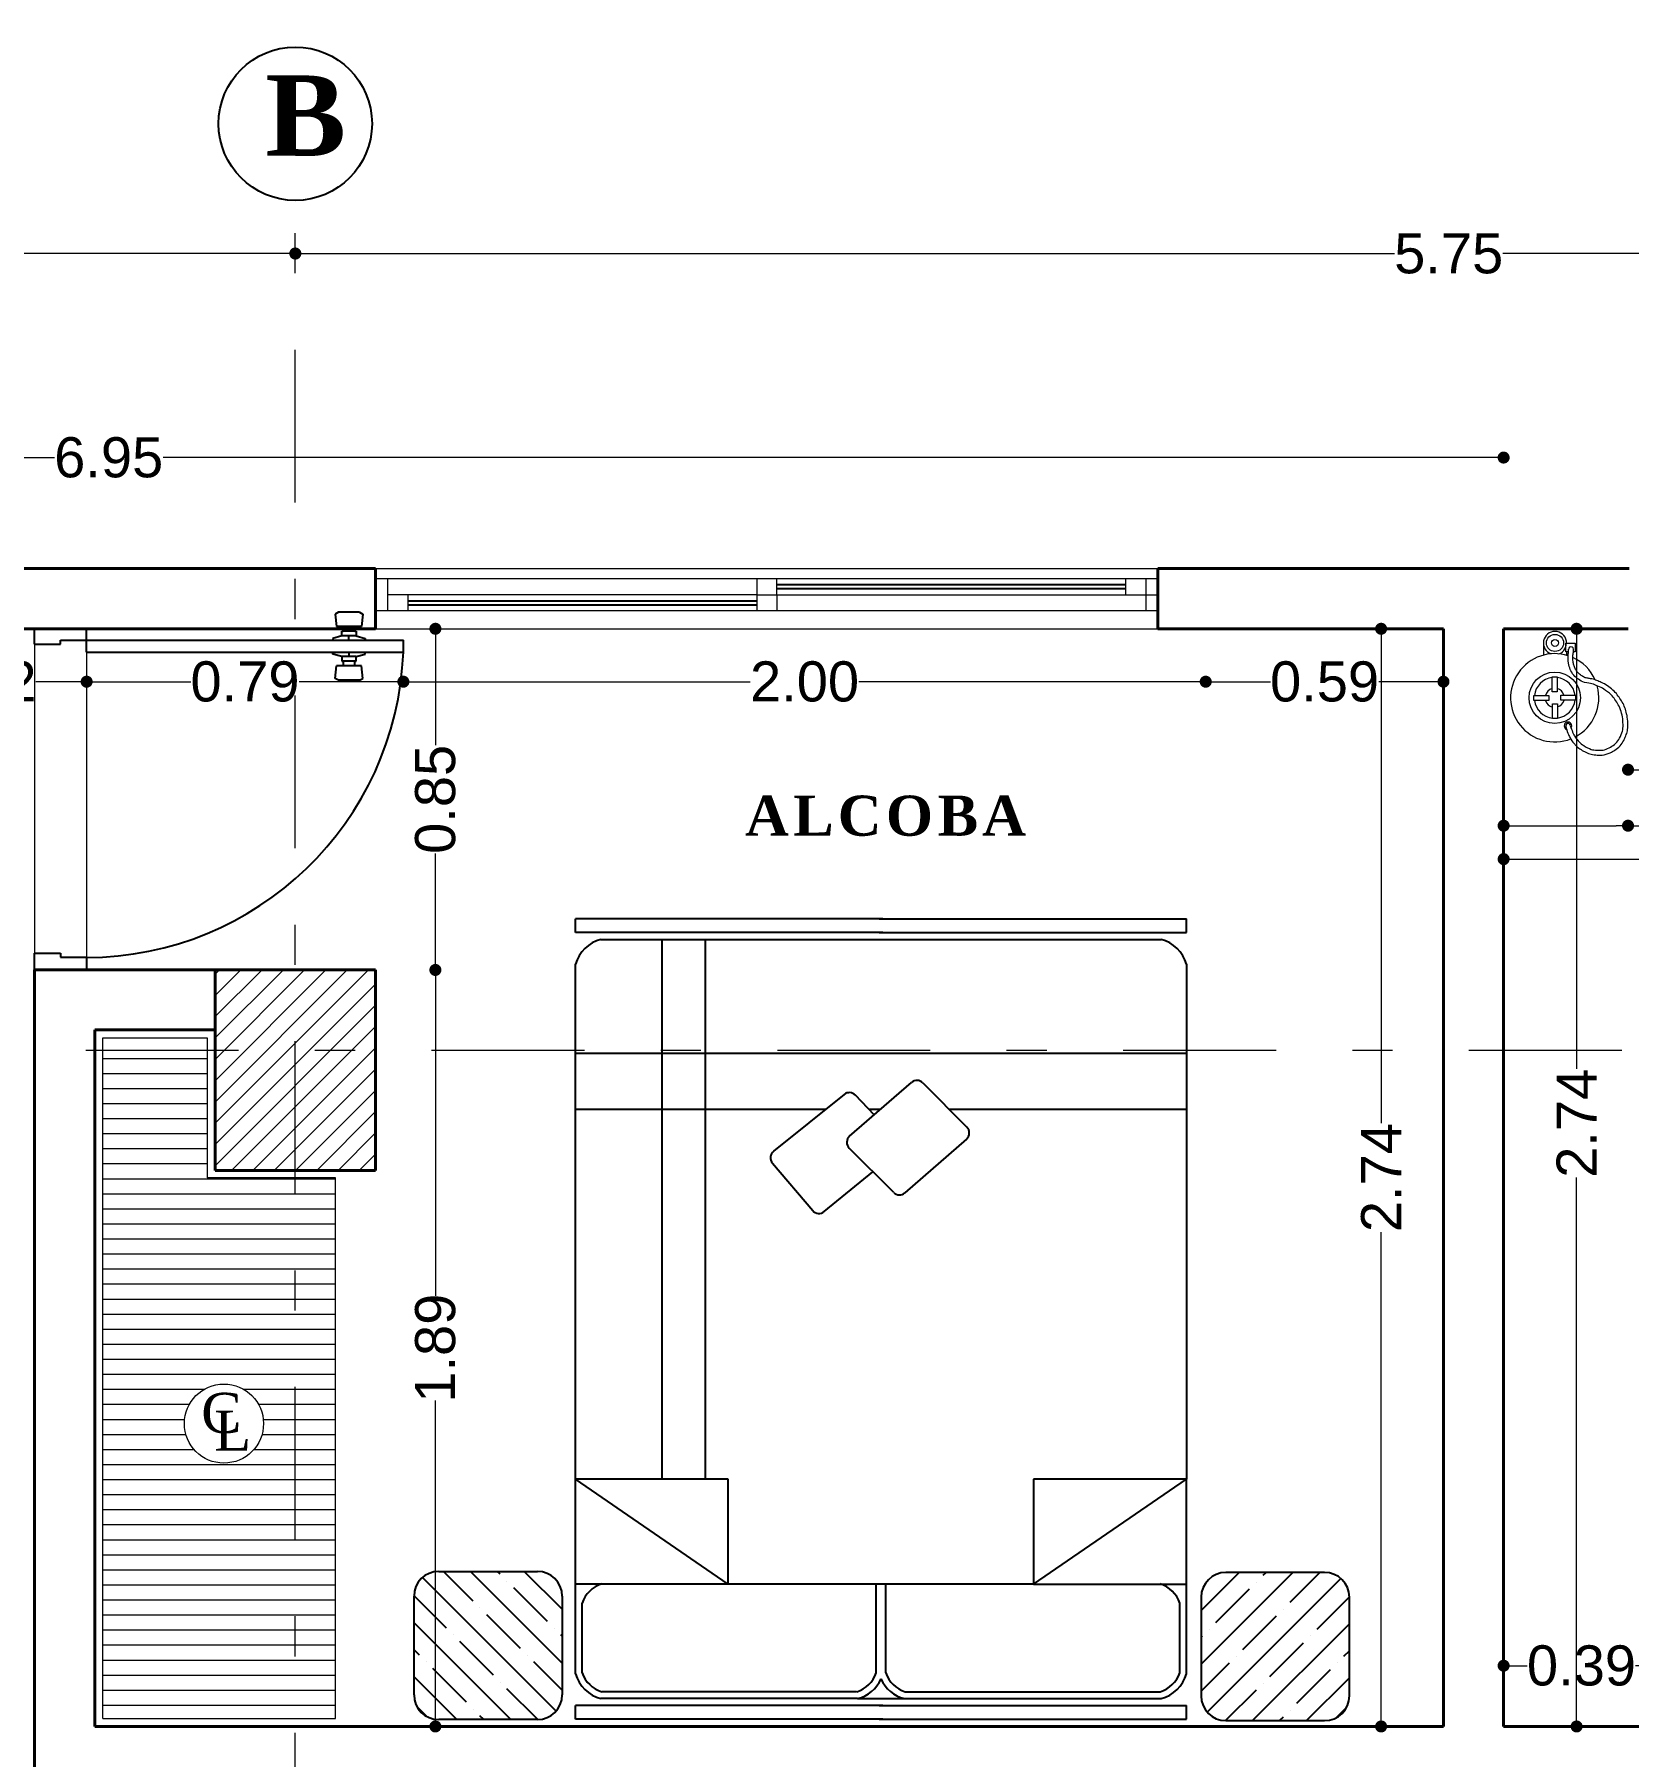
# Model space of a CAD drawing. Header units: inches. Extents: x 2908 to 3459, y -3172 to -55.
# Drawn here: x 3282.872 to 3286.846, y -167.003 to -162.71 of the extents above; entities that cross this region are included whole.
import ezdxf

# ---------------------------------------------------------------- set-up
doc = ezdxf.new("R2010")
doc.units = ezdxf.units.IN
doc.header["$MEASUREMENT"] = 0
doc.linetypes.add('ACAD_ISO03W100', pattern=[30, 12, -18])
doc.linetypes.add('DASHDOT', pattern=[25.4, 12.7, -6.35, 0, -6.35])
for name, color, linetype, lineweight in [('Capa2', 1, 'Continuous', 25), ('COTA', 1, 'Continuous', 9), ('E-EJES', 1, 'DASHDOT', 5), ('Estructura', 1, 'Continuous', 40), ('linea de linderos', 3, 'Continuous', 30), ('linmesa de proyecciones', 95, 'ACAD_ISO03W100', 5), ('MARCOS VENTANAS', 147, 'Continuous', 18), ('muebles madera', 44, 'Continuous', 18), ('muros 2', 5, 'Continuous', 40), ('muros bajitos', 4, 'Continuous', 15), ('teja cortada', 252, 'Continuous', 30)]:
    doc.layers.add(name, color=color, linetype=linetype, lineweight=lineweight)
for name, color, linetype in [('CARPINTERIA', 3, 'Continuous'), ('MUE', 124, 'Continuous'), ('TEXTO', 4, 'Continuous'), ('VIDRIOS', 130, 'Continuous')]:
    doc.layers.add(name, color=color, linetype=linetype)
doc.styles.add('Arial new', font='arial.ttf')
doc.styles.add('CONSTRUCTORA', font='times.ttf', dxfattribs={"height": 0.3})
doc.dimstyles.new('GUS', dxfattribs={"dimtxt": 0.1, "dimasz": 0.03, "dimexe": 0.05, "dimexo": 0.05, "dimgap": 0.005, "dimtad": 0, "dimzin": 1, "dimdsep": 46, "dimtxsty": 'Arial new', "dimblk": 'DOT', "dimcen": 0.01, "dimse1": 1, "dimse2": 1, "dimclrd": 1, "dimclre": 252, "dimclrt": 1, "dimaunit": 1, "dimadec": 0, "dimazin": 2, "dimtfac": 1, "dimtmove": 0, "dimatfit": 2, "dimldrblk": 'ARCHTICK', "dimfxl": 1, "dimlwd": -1, "dimlwe": -1, "dimarcsym": 1})

# ---------------------------------------------------------------- blocks, each defined once
blk = doc.blocks.new('PUERTA ALCOBA')
at = {"layer": 'CARPINTERIA'}
for p, q in [((2402.8733, 633.0804), (2402.8733, 633.8698)), ((2402.9033, 633.8698), (2402.8733, 633.8698)), ((2402.9033, 633.0804), (2402.9033, 633.8698)), ((2402.9033, 633.0804), (2402.9033, 633.8698)), ((2402.8035, 633.7605), (2402.8082, 633.7686)), ((2402.8082, 633.7686), (2402.8394, 633.7658)), ((2402.8394, 633.7658), (2402.8394, 633.7029)), ((2402.8627, 633.7524), (2402.8687, 633.7748)), ((2402.8687, 633.7748), (2402.8733, 633.7748)), ((2402.9079, 633.7748), (2402.9033, 633.7748)), ((2402.9139, 633.7524), (2402.9079, 633.7748)), ((2402.9684, 633.7686), (2402.9371, 633.7658)), ((2402.9371, 633.7658), (2402.9371, 633.7029)), ((2402.9731, 633.7605), (2402.9684, 633.7686)), ((2402.8035, 633.7605), (2402.8035, 633.7082)), ((2402.8394, 633.7489), (2402.8511, 633.7489)), ((2402.8511, 633.7489), (2402.8511, 633.7524)), ((2402.8511, 633.7524), (2402.8627, 633.7524)), ((2402.8511, 633.7489), (2402.8511, 633.7198)), ((2402.8627, 633.7524), (2402.8627, 633.7163)), ((2402.8733, 633.7343), (2402.8627, 633.7343)), ((2402.9033, 633.7343), (2402.9139, 633.7343)), ((2402.9255, 633.7524), (2402.9139, 633.7524)), ((2402.9139, 633.7524), (2402.9139, 633.7163)), ((2402.9255, 633.7489), (2402.9255, 633.7524)), ((2402.9371, 633.7489), (2402.9255, 633.7489)), ((2402.9255, 633.7489), (2402.9255, 633.7198)), ((2402.9731, 633.7605), (2402.9731, 633.7082)), ((2402.8035, 633.7082), (2402.8082, 633.7001)), ((2402.8082, 633.7001), (2402.8394, 633.7029)), ((2402.8511, 633.7198), (2402.8394, 633.7198)), ((2402.8511, 633.7163), (2402.8511, 633.7198)), ((2402.8627, 633.7163), (2402.8511, 633.7163)), ((2402.8627, 633.7163), (2402.8687, 633.6939)), ((2402.8687, 633.6939), (2402.8733, 633.6939)), ((2402.9079, 633.6939), (2402.9033, 633.6939)), ((2402.9139, 633.7163), (2402.9079, 633.6939)), ((2402.9139, 633.7163), (2402.9255, 633.7163)), ((2402.9255, 633.7198), (2402.9371, 633.7198)), ((2402.9255, 633.7163), (2402.9255, 633.7198)), ((2402.9684, 633.7001), (2402.9371, 633.7029)), ((2402.9731, 633.7082), (2402.9684, 633.7001)), ((2402.8733, 633.0804), (2402.8453, 633.0804)), ((2402.8733, 633.0154), (2402.8733, 633.0804)), ((2402.9033, 633.0804), (2402.8733, 633.0804)), ((2403.6633, 633.0154), (2403.6633, 633.0804)), ((2403.6633, 633.0804), (2403.6953, 633.0804)), ((2402.8733, 633.0154), (2402.8733, 633.0504)), ((2403.6633, 633.0154), (2403.6633, 633.0504)), ((2402.8833, 633.0154), (2402.8733, 633.0154)), ((2402.8833, 633.0154), (2402.8733, 633.0154)), ((2402.8833, 632.9504), (2402.8833, 633.0154)), ((2403.6533, 632.9504), (2403.6533, 633.0154)), ((2403.6533, 633.0154), (2403.6633, 633.0154)), ((2403.6533, 632.9504), (2403.6533, 633.0154)), ((2403.6533, 633.0154), (2403.6633, 633.0154)), ((2402.8833, 632.9504), (2402.8453, 632.9504)), ((2403.6953, 632.9504), (2403.6533, 632.9504))]:
    blk.add_line(p, q, dxfattribs=at)
blk.add_arc((2402.8725, 633.0786), 0.7918, 0.1286, 87.771, dxfattribs=at)
at = {"layer": 'linmesa de proyecciones'}
for p, q in [((2402.9033, 633.0804), (2403.6633, 633.0804)), ((2402.8833, 632.9504), (2403.6533, 632.9504))]:
    blk.add_line(p, q, dxfattribs=at)
blk = doc.blocks.new('cama doble 2')
at = {"layer": 'MUE', "linetype": 'Continuous'}
for p, q in [((2176.1794, 1640.8484), (2176.2863, 1640.9553)), ((2176.1794, 1640.7141), (2176.4206, 1640.9553)), ((2176.241, 1640.9553), (2176.4872, 1640.9553)), ((2176.3401, 1640.9419), (2176.3534, 1640.9553)), ((2176.4072, 1640.8747), (2176.4878, 1640.9553)), ((2176.1868, 1640.923), (2176.2117, 1640.9479)), ((2176.2007, 1640.601), (2176.5337, 1640.934)), ((2176.3233, 1640.9251), (2176.3233, 1640.9251)), ((2176.1794, 1640.6475), (2176.1794, 1640.8937)), ((2176.2225, 1640.8244), (2176.3065, 1640.9083)), ((2176.4744, 1640.8076), (2176.5488, 1640.8819)), ((2176.5488, 1640.8937), (2176.5488, 1640.6475)), ((2176.2897, 1640.7572), (2176.3737, 1640.8412)), ((2176.3905, 1640.8579), (2176.3905, 1640.8579)), ((2176.1794, 1640.7813), (2176.1889, 1640.7908)), ((2176.2057, 1640.8076), (2176.2057, 1640.8076)), ((2176.32, 1640.5859), (2176.5488, 1640.8147)), ((2176.4576, 1640.7908), (2176.4576, 1640.7908)), ((2176.2729, 1640.7404), (2176.2729, 1640.7404)), ((2176.3569, 1640.69), (2176.4408, 1640.774)), ((2176.5416, 1640.7404), (2176.5488, 1640.7476)), ((2176.1794, 1640.6469), (2176.2561, 1640.7236)), ((2176.424, 1640.6228), (2176.508, 1640.7068)), ((2176.5248, 1640.7236), (2176.5248, 1640.7236)), ((2176.2528, 1640.5859), (2176.3233, 1640.6564)), ((2176.3401, 1640.6732), (2176.3401, 1640.6732)), ((2176.4543, 1640.5859), (2176.5488, 1640.6804)), ((2176.4872, 1640.5859), (2176.241, 1640.5859)), ((2176.3871, 1640.5859), (2176.3905, 1640.5892)), ((2176.4072, 1640.606), (2176.4072, 1640.606)), ((2176.1805, 1639.7864), (2176.1805, 1640.5528)), ((2176.1805, 1640.5528), (2176.2145, 1640.5528)), ((2176.2145, 1639.7864), (2176.2145, 1640.5528)), ((2176.2937, 1640.5528), (2176.7789, 1640.5528)), ((2176.2962, 1640.5358), (2176.4698, 1640.5358)), ((2176.5168, 1640.1718), (2176.5168, 1640.5528)), ((2176.5168, 1640.1718), (2176.7789, 1640.5528)), ((2176.7789, 1640.1718), (2176.7789, 1640.5528)), ((2176.7789, 1640.5528), (2178.0623, 1640.5528)), ((2177.6999, 1639.93), (2177.6999, 1640.5528)), ((2177.8405, 1640.5528), (2177.8405, 1639.0297)), ((2178.1414, 1639.7864), (2178.1414, 1640.5528)), ((2178.1414, 1640.5528), (2178.1755, 1640.5528)), ((2178.1755, 1639.7864), (2178.1755, 1640.5528)), ((2176.2316, 1639.8495), (2176.2316, 1640.4897)), ((2176.2486, 1639.8519), (2176.2486, 1640.4873)), ((2178.1244, 1640.4897), (2178.1244, 1639.8495)), ((2176.7789, 1640.3364), (2178.1244, 1640.3364)), ((2176.7789, 1640.2291), (2178.1244, 1640.2291)), ((2176.5168, 1639.4107), (2176.5168, 1640.1718)), ((2176.5168, 1640.1718), (2176.7789, 1640.1718)), ((2177.5669, 1640.0616), (2177.4483, 1639.9613)), ((2177.7379, 1639.8828), (2177.5961, 1640.0588)), ((2177.4457, 1639.9326), (2177.5451, 1639.8116)), ((2176.2316, 1639.8495), (2176.2316, 1639.0928)), ((2177.4934, 1639.7596), (2177.6036, 1639.8704)), ((2177.6336, 1639.8694), (2177.7679, 1639.7151)), ((2177.6871, 1639.8079), (2177.7361, 1639.8552)), ((2178.1244, 1639.8495), (2178.1244, 1639.0928)), ((2176.1805, 1639.7961), (2176.1805, 1639.0297)), ((2176.2145, 1639.7961), (2176.2145, 1639.0297)), ((2176.2962, 1639.8035), (2176.5168, 1639.8035)), ((2177.6999, 1639.7933), (2177.6999, 1639.8202)), ((2178.1414, 1639.7961), (2178.1414, 1639.0297)), ((2178.1755, 1639.7961), (2178.1755, 1639.0297)), ((2176.2962, 1639.7791), (2176.5168, 1639.7791)), ((2176.2486, 1639.7306), (2176.2486, 1639.0952)), ((2177.6266, 1639.5781), (2177.4925, 1639.7316)), ((2177.7669, 1639.6871), (2177.6565, 1639.5771)), ((2177.6999, 1639.0297), (2177.6999, 1639.6203)), ((2176.5168, 1639.4107), (2176.5168, 1639.0297)), ((2176.5168, 1639.4107), (2176.7789, 1639.0297)), ((2176.7789, 1639.4107), (2176.5168, 1639.4107)), ((2176.7789, 1639.0297), (2176.7789, 1639.4107)), ((2176.1805, 1639.0297), (2176.2145, 1639.0297)), ((2176.2937, 1639.0297), (2176.7789, 1639.0297)), ((2176.2962, 1639.0467), (2176.4698, 1639.0467)), ((2178.0623, 1639.0297), (2176.7789, 1639.0297)), ((2178.1414, 1639.0297), (2178.1755, 1639.0297)), ((2176.198, 1638.9781), (2176.5311, 1638.645)), ((2176.4846, 1638.9932), (2176.2384, 1638.9932)), ((2176.2502, 1638.9932), (2176.3207, 1638.9227)), ((2176.3174, 1638.9932), (2176.5462, 1638.7643)), ((2176.3845, 1638.9932), (2176.3878, 1638.9898)), ((2176.4517, 1638.9932), (2176.5462, 1638.8987)), ((2176.4046, 1638.973), (2176.4046, 1638.973)), ((2176.4214, 1638.9562), (2176.5054, 1638.8723)), ((2176.1768, 1638.9322), (2176.2535, 1638.8555)), ((2176.1768, 1638.9316), (2176.1768, 1638.6854)), ((2176.3375, 1638.9059), (2176.3375, 1638.9059)), ((2176.5462, 1638.6854), (2176.5462, 1638.9316)), ((2176.1768, 1638.865), (2176.418, 1638.6238)), ((2176.3543, 1638.8891), (2176.4382, 1638.8051)), ((2176.5222, 1638.8555), (2176.5222, 1638.8555)), ((2176.2703, 1638.8387), (2176.2703, 1638.8387)), ((2176.2871, 1638.8219), (2176.3711, 1638.7379)), ((2176.539, 1638.8387), (2176.5462, 1638.8315)), ((2176.1768, 1638.7978), (2176.1863, 1638.7883)), ((2176.2031, 1638.7715), (2176.2031, 1638.7715)), ((2176.455, 1638.7883), (2176.455, 1638.7883)), ((2176.4718, 1638.7715), (2176.5462, 1638.6972)), ((2176.1768, 1638.7307), (2176.2837, 1638.6238)), ((2176.2199, 1638.7547), (2176.3039, 1638.6708)), ((2176.3878, 1638.7211), (2176.3878, 1638.7211)), ((2176.4046, 1638.7043), (2176.4852, 1638.6238)), ((2176.1842, 1638.6561), (2176.2091, 1638.6312)), ((2176.3207, 1638.654), (2176.3207, 1638.654)), ((2176.3375, 1638.6372), (2176.3508, 1638.6238)), ((2176.2384, 1638.6238), (2176.4846, 1638.6238))]:
    blk.add_line(p, q, dxfattribs=at)
for centre, radius, start, end in [((2176.241, 1640.8937), 0.0616, 90, 180), ((2176.4872, 1640.8937), 0.0616, 0, 90), ((2176.241, 1640.6475), 0.0616, 180, 270), ((2176.4872, 1640.6475), 0.0616, 270, 0), ((2176.3189, 1640.4659), 0.0905, 106.1829, 164.7282), ((2176.3189, 1640.4659), 0.0735, 107.9748, 163.0386), ((2176.4472, 1640.4659), 0.0735, 16.9614, 72.0252), ((2178.0371, 1640.4659), 0.0905, 15.2718, 73.8171), ((2177.5801, 1640.0459), 0.0205, 38.8549, 130.1973), ((2177.4615, 1639.9457), 0.0205, 130.1973, 219.4123), ((2177.7219, 1639.8699), 0.0205, 313.9266, 38.8549), ((2176.3189, 1639.8733), 0.0905, 195.2718, 245.0784), ((2176.3189, 1639.8733), 0.0735, 196.9614, 252.0252), ((2177.6181, 1639.8559), 0.0205, 41.035, 135.1474), ((2176.3189, 1639.7092), 0.0905, 114.9216, 164.7282), ((2176.3189, 1639.7092), 0.0735, 107.9748, 163.0386), ((2177.5079, 1639.7451), 0.0205, 135.1474, 221.1348), ((2177.7524, 1639.7016), 0.0205, 314.9177, 41.035), ((2177.642, 1639.5916), 0.0205, 221.1348, 314.9177), ((2176.3189, 1639.1166), 0.0905, 195.2718, 253.8171), ((2176.3189, 1639.1166), 0.0735, 196.9614, 252.0252), ((2176.4472, 1639.1166), 0.0735, 287.9748, 343.0386), ((2178.0371, 1639.1166), 0.0905, 286.1829, 344.7282), ((2176.2384, 1638.9316), 0.0616, 90, 180), ((2176.4846, 1638.9316), 0.0616, 0, 90), ((2176.2384, 1638.6854), 0.0616, 180, 270), ((2176.4846, 1638.6854), 0.0616, 270, 0)]:
    blk.add_arc(centre, radius, start, end, dxfattribs=at)
blk = doc.blocks.new('_Dot')
at = {"color": 0, "linetype": 'ByBlock', "lineweight": -2}
blk.add_line((-0.5, 0), (-1, 0), dxfattribs=at)
at = {"color": 0, "linetype": 'ByBlock', "const_width": 0.5}
blk.add_lwpolyline([(-0.25, 0, 1), (0.25, 0, 1)], format="xyb", close=True, dxfattribs=at)
blk = doc.blocks.new('*D4715')
at = {"layer": 'COTA', "color": 1, "linetype": 'Continuous', "transparency": 16777216}
for p, q in [((3283.8715, -165.0721), (3283.8715, -165.8548)), ((3283.8715, -166.8981), (3283.8715, -166.1154))]:
    blk.add_line(p, q, dxfattribs=at)
at = {"layer": 'Defpoints', "color": 0, "transparency": 16777216}
for p in [(3283.0022, -165.0421), (3283.8715, -165.0421), (3283.0222, -166.9281)]:
    blk.add_point(p, dxfattribs=at)
at = {"layer": 'COTA', "color": 1, "transparency": 16777216, "xscale": 0.03, "yscale": 0.03, "zscale": 0.03}
for p, rotation in [((3283.8715, -165.0421), 90), ((3283.8715, -166.9281), 270)]:
    blk.add_blockref('_Dot', p, dxfattribs=dict(at, rotation=rotation))
at = {"layer": 'COTA', "color": 1, "transparency": 16777216, "insert": (3283.8715, -165.9851), "char_height": 0.1, "attachment_point": 5, "rotation": 90, "style": 'Arial new'}
blk.add_mtext('1.89', dxfattribs=at)
blk = doc.blocks.new('_ArchTick')
at = {"color": 0, "linetype": 'ByBlock', "const_width": 0.15}
blk.add_lwpolyline([(-0.5, -0.5), (0.5, 0.5)], dxfattribs=at)
blk = doc.blocks.new('*D4716')
at = {"layer": 'COTA', "color": 1, "linetype": 'Continuous', "transparency": 16777216}
for p, q in [((3283.8715, -164.2216), (3283.8715, -164.4816)), ((3283.8715, -165.0121), (3283.8715, -164.7521))]:
    blk.add_line(p, q, dxfattribs=at)
at = {"layer": 'Defpoints', "color": 0, "transparency": 16777216}
for p in [(3283.7225, -164.1916), (3283.8715, -164.1916), (3283.7225, -165.0421)]:
    blk.add_point(p, dxfattribs=at)
at = {"layer": 'COTA', "color": 1, "transparency": 16777216, "xscale": 0.03, "yscale": 0.03, "zscale": 0.03}
for p, rotation in [((3283.8715, -164.1916), 90), ((3283.8715, -165.0421), 270)]:
    blk.add_blockref('_Dot', p, dxfattribs=dict(at, rotation=rotation))
at = {"layer": 'COTA', "color": 1, "transparency": 16777216, "insert": (3283.8715, -164.6168), "char_height": 0.1, "attachment_point": 5, "rotation": 90, "style": 'Arial new'}
blk.add_mtext('0.85', dxfattribs=at)
blk = doc.blocks.new('*D4725')
at = {"layer": 'COTA', "color": 1, "linetype": 'Continuous', "transparency": 16777216}
for p, q in [((3283.8217, -164.3235), (3284.6561, -164.3235)), ((3285.7617, -164.3235), (3284.9272, -164.3235))]:
    blk.add_line(p, q, dxfattribs=at)
at = {"layer": 'Defpoints', "color": 0, "transparency": 16777216}
for p in [(3283.7917, -164.1921), (3285.7917, -164.1921), (3285.7917, -164.3235)]:
    blk.add_point(p, dxfattribs=at)
at = {"layer": 'COTA', "color": 1, "transparency": 16777216, "xscale": 0.03, "yscale": 0.03, "zscale": 0.03, "rotation": 180}
blk.add_blockref('_Dot', (3283.7917, -164.3235), dxfattribs=at)
at = {"layer": 'COTA', "color": 1, "transparency": 16777216, "xscale": 0.03, "yscale": 0.03, "zscale": 0.03}
blk.add_blockref('_Dot', (3285.7917, -164.3235), dxfattribs=at)
at = {"layer": 'COTA', "color": 1, "transparency": 16777216, "insert": (3284.7917, -164.3235), "char_height": 0.1, "attachment_point": 5, "style": 'Arial new'}
blk.add_mtext('2.00', dxfattribs=at)
blk = doc.blocks.new('*D4726')
at = {"layer": 'COTA', "color": 1, "linetype": 'Continuous', "transparency": 16777216}
for p, q in [((3285.8217, -164.3235), (3285.953, -164.3235)), ((3286.3543, -164.3235), (3286.223, -164.3235))]:
    blk.add_line(p, q, dxfattribs=at)
at = {"layer": 'Defpoints', "color": 0, "transparency": 16777216}
for p in [(3285.7917, -164.1921), (3286.3843, -164.1916), (3285.7917, -164.3235)]:
    blk.add_point(p, dxfattribs=at)
at = {"layer": 'COTA', "color": 1, "transparency": 16777216, "xscale": 0.03, "yscale": 0.03, "zscale": 0.03, "rotation": 180}
blk.add_blockref('_Dot', (3285.7917, -164.3235), dxfattribs=at)
at = {"layer": 'COTA', "color": 1, "transparency": 16777216, "xscale": 0.03, "yscale": 0.03, "zscale": 0.03}
blk.add_blockref('_Dot', (3286.3843, -164.3235), dxfattribs=at)
at = {"layer": 'COTA', "color": 1, "transparency": 16777216, "insert": (3286.088, -164.3235), "char_height": 0.1, "attachment_point": 5, "style": 'Arial new'}
blk.add_mtext('0.59', dxfattribs=at)
blk = doc.blocks.new('*D4727')
at = {"layer": 'COTA', "color": 1, "linetype": 'Continuous', "transparency": 16777216}
for p, q in [((3286.2289, -164.2216), (3286.2289, -165.4243)), ((3286.2289, -166.8981), (3286.2289, -165.6954))]:
    blk.add_line(p, q, dxfattribs=at)
at = {"layer": 'Defpoints', "color": 0, "transparency": 16777216}
for p in [(3286.3843, -164.1916), (3286.2289, -166.9281), (3286.3843, -166.9281)]:
    blk.add_point(p, dxfattribs=at)
at = {"layer": 'COTA', "color": 1, "transparency": 16777216, "xscale": 0.03, "yscale": 0.03, "zscale": 0.03}
for p, rotation in [((3286.2289, -164.1916), 90), ((3286.2289, -166.9281), 270)]:
    blk.add_blockref('_Dot', p, dxfattribs=dict(at, rotation=rotation))
at = {"layer": 'COTA', "color": 1, "transparency": 16777216, "insert": (3286.2289, -165.5598), "char_height": 0.1, "attachment_point": 5, "rotation": 90, "style": 'Arial new'}
blk.add_mtext('2.74', dxfattribs=at)
blk = doc.blocks.new('*D4728')
at = {"layer": 'COTA', "color": 1, "linetype": 'Continuous', "transparency": 16777216}
for p, q in [((3283.0322, -164.3235), (3283.262, -164.3235)), ((3283.7617, -164.3235), (3283.5319, -164.3235))]:
    blk.add_line(p, q, dxfattribs=at)
at = {"layer": 'Defpoints', "color": 0, "transparency": 16777216}
for p in [(3283.0022, -164.1921), (3283.7917, -164.1921), (3283.7917, -164.3235)]:
    blk.add_point(p, dxfattribs=at)
at = {"layer": 'COTA', "color": 1, "transparency": 16777216, "xscale": 0.03, "yscale": 0.03, "zscale": 0.03, "rotation": 180}
blk.add_blockref('_Dot', (3283.0022, -164.3235), dxfattribs=at)
at = {"layer": 'COTA', "color": 1, "transparency": 16777216, "xscale": 0.03, "yscale": 0.03, "zscale": 0.03}
blk.add_blockref('_Dot', (3283.7917, -164.3235), dxfattribs=at)
at = {"layer": 'COTA', "color": 1, "transparency": 16777216, "insert": (3283.3969, -164.3235), "char_height": 0.1, "attachment_point": 5, "style": 'Arial new'}
blk.add_mtext('0.79', dxfattribs=at)
blk = doc.blocks.new('*D4731')
at = {"layer": 'COTA', "color": 1, "linetype": 'Continuous', "transparency": 16777216}
for p, q in [((3282.5105, -164.3235), (3282.607, -164.3235)), ((3282.9722, -164.3235), (3282.8757, -164.3235))]:
    blk.add_line(p, q, dxfattribs=at)
at = {"layer": 'Defpoints', "color": 0, "transparency": 16777216}
for p in [(3282.4805, -164.1914), (3283.0022, -164.1921), (3283.0022, -164.3235)]:
    blk.add_point(p, dxfattribs=at)
at = {"layer": 'COTA', "color": 1, "transparency": 16777216, "xscale": 0.03, "yscale": 0.03, "zscale": 0.03, "rotation": 180}
blk.add_blockref('_Dot', (3282.4805, -164.3235), dxfattribs=at)
at = {"layer": 'COTA', "color": 1, "transparency": 16777216, "xscale": 0.03, "yscale": 0.03, "zscale": 0.03}
blk.add_blockref('_Dot', (3283.0022, -164.3235), dxfattribs=at)
at = {"layer": 'COTA', "color": 1, "transparency": 16777216, "insert": (3282.7413, -164.3235), "char_height": 0.1, "attachment_point": 5, "style": 'Arial new'}
blk.add_mtext('0.52', dxfattribs=at)
blk = doc.blocks.new('*D4732')
at = {"layer": 'COTA', "color": 1, "linetype": 'Continuous', "transparency": 16777216}
for p, q in [((3282.6008, -165.0721), (3282.6008, -165.9246)), ((3282.6008, -167.0481), (3282.6008, -166.1956))]:
    blk.add_line(p, q, dxfattribs=at)
at = {"layer": 'Defpoints', "color": 0, "transparency": 16777216}
for p in [(3282.6008, -165.0421), (3282.8722, -165.0421), (3282.8722, -167.0781)]:
    blk.add_point(p, dxfattribs=at)
at = {"layer": 'COTA', "color": 1, "transparency": 16777216, "xscale": 0.03, "yscale": 0.03, "zscale": 0.03}
for p, rotation in [((3282.6008, -165.0421), 90), ((3282.6008, -167.0781), 270)]:
    blk.add_blockref('_Dot', p, dxfattribs=dict(at, rotation=rotation))
at = {"layer": 'COTA', "color": 1, "transparency": 16777216, "insert": (3282.6008, -166.0601), "char_height": 0.1, "attachment_point": 5, "rotation": 90, "style": 'Arial new'}
blk.add_mtext('2.04', dxfattribs=at)
blk = doc.blocks.new('*D4733')
at = {"layer": 'COTA', "color": 1, "linetype": 'Continuous', "transparency": 16777216}
for p, q in [((3282.6008, -164.2216), (3282.6008, -164.4816)), ((3282.6008, -165.0121), (3282.6008, -164.7521))]:
    blk.add_line(p, q, dxfattribs=at)
at = {"layer": 'Defpoints', "color": 0, "transparency": 16777216}
for p in [(3282.6008, -164.1916), (3282.8722, -164.1916), (3282.8722, -165.0421)]:
    blk.add_point(p, dxfattribs=at)
at = {"layer": 'COTA', "color": 1, "transparency": 16777216, "xscale": 0.03, "yscale": 0.03, "zscale": 0.03}
for p, rotation in [((3282.6008, -164.1916), 90), ((3282.6008, -165.0421), 270)]:
    blk.add_blockref('_Dot', p, dxfattribs=dict(at, rotation=rotation))
at = {"layer": 'COTA', "color": 1, "transparency": 16777216, "insert": (3282.6008, -164.6168), "char_height": 0.1, "attachment_point": 5, "rotation": 90, "style": 'Arial new'}
blk.add_mtext('0.85', dxfattribs=at)
blk = doc.blocks.new('*D4749')
at = {"layer": 'COTA', "color": 1, "linetype": 'Continuous', "transparency": 16777216}
for p, q in [((3279.6102, -163.7647), (3282.9217, -163.7647)), ((3286.5043, -163.7647), (3283.1928, -163.7647))]:
    blk.add_line(p, q, dxfattribs=at)
at = {"layer": 'Defpoints', "color": 0, "transparency": 16777216}
for p in [(3286.5343, -163.7647), (3279.5802, -164.0416), (3286.5343, -164.1916)]:
    blk.add_point(p, dxfattribs=at)
at = {"layer": 'COTA', "color": 1, "transparency": 16777216, "xscale": 0.03, "yscale": 0.03, "zscale": 0.03, "rotation": 180}
blk.add_blockref('_Dot', (3279.5802, -163.7647), dxfattribs=at)
at = {"layer": 'COTA', "color": 1, "transparency": 16777216, "xscale": 0.03, "yscale": 0.03, "zscale": 0.03}
blk.add_blockref('_Dot', (3286.5343, -163.7647), dxfattribs=at)
at = {"layer": 'COTA', "color": 1, "transparency": 16777216, "insert": (3283.0572, -163.7647), "char_height": 0.1, "attachment_point": 5, "style": 'Arial new'}
blk.add_mtext('6.95', dxfattribs=at)
blk = doc.blocks.new('*D4750')
at = {"layer": 'COTA', "color": 1, "linetype": 'Continuous', "transparency": 16777216}
for p, q in [((3286.5643, -164.7658), (3289.3577, -164.7658)), ((3291.8069, -164.7658), (3289.6271, -164.7658))]:
    blk.add_line(p, q, dxfattribs=at)
at = {"layer": 'Defpoints', "color": 0, "transparency": 16777216}
for p in [(3291.8369, -164.7658), (3286.5343, -165.0421), (3291.8369, -165.0421)]:
    blk.add_point(p, dxfattribs=at)
at = {"layer": 'COTA', "color": 1, "transparency": 16777216, "xscale": 0.03, "yscale": 0.03, "zscale": 0.03, "rotation": 180}
blk.add_blockref('_Dot', (3286.5343, -164.7658), dxfattribs=at)
at = {"layer": 'COTA', "color": 1, "transparency": 16777216, "xscale": 0.03, "yscale": 0.03, "zscale": 0.03}
blk.add_blockref('_Dot', (3291.8369, -164.7658), dxfattribs=at)
at = {"layer": 'COTA', "color": 1, "transparency": 16777216, "insert": (3289.4924, -164.7658), "char_height": 0.1, "attachment_point": 5, "style": 'Arial new'}
blk.add_mtext('5.30', dxfattribs=at)
blk = doc.blocks.new('*D4845')
at = {"layer": 'COTA', "color": 1, "linetype": 'Continuous', "transparency": 16777216}
for p, q in [((3279.8103, -163.2559), (3281.5167, -163.2559)), ((3283.4923, -163.2559), (3281.7859, -163.2559))]:
    blk.add_line(p, q, dxfattribs=at)
at = {"layer": 'Defpoints', "color": 0, "transparency": 16777216}
for p in [(3279.7803, -163.1237), (3283.5223, -163.1237), (3283.5223, -163.2559)]:
    blk.add_point(p, dxfattribs=at)
at = {"layer": 'COTA', "color": 1, "transparency": 16777216, "xscale": 0.03, "yscale": 0.03, "zscale": 0.03, "rotation": 180}
blk.add_blockref('_Dot', (3279.7803, -163.2559), dxfattribs=at)
at = {"layer": 'COTA', "color": 1, "transparency": 16777216, "xscale": 0.03, "yscale": 0.03, "zscale": 0.03}
blk.add_blockref('_Dot', (3283.5223, -163.2559), dxfattribs=at)
at = {"layer": 'COTA', "color": 1, "transparency": 16777216, "insert": (3281.6513, -163.2559), "char_height": 0.1, "attachment_point": 5, "style": 'Arial new'}
blk.add_mtext('3.74', dxfattribs=at)
blk = doc.blocks.new('*D4842')
at = {"layer": 'COTA', "color": 1, "linetype": 'Continuous', "transparency": 16777216}
for p, q in [((3283.5523, -163.2562), (3286.2622, -163.2562)), ((3289.2426, -163.2562), (3286.5327, -163.2562))]:
    blk.add_line(p, q, dxfattribs=at)
at = {"layer": 'Defpoints', "color": 0, "transparency": 16777216}
for p in [(3283.5223, -163.0391), (3289.2726, -163.0391), (3289.2726, -163.2562)]:
    blk.add_point(p, dxfattribs=at)
at = {"layer": 'COTA', "color": 1, "transparency": 16777216, "xscale": 0.03, "yscale": 0.03, "zscale": 0.03, "rotation": 180}
blk.add_blockref('_Dot', (3283.5223, -163.2562), dxfattribs=at)
at = {"layer": 'COTA', "color": 1, "transparency": 16777216, "xscale": 0.03, "yscale": 0.03, "zscale": 0.03}
blk.add_blockref('_Dot', (3289.2726, -163.2562), dxfattribs=at)
at = {"layer": 'COTA', "color": 1, "transparency": 16777216, "insert": (3286.3974, -163.2562), "char_height": 0.1, "attachment_point": 5, "style": 'Arial new'}
blk.add_mtext('5.75', dxfattribs=at)
blk = doc.blocks.new('*D4888')
at = {"layer": 'COTA', "color": 1, "linetype": 'Continuous', "transparency": 16777216}
for p, q in [((3286.5643, -166.7766), (3286.5933, -166.7766)), ((3286.8922, -166.7766), (3286.8633, -166.7766))]:
    blk.add_line(p, q, dxfattribs=at)
at = {"layer": 'Defpoints', "color": 0, "transparency": 16777216}
for p in [(3286.9222, -166.7766), (3286.5343, -166.9281), (3286.9222, -166.9281)]:
    blk.add_point(p, dxfattribs=at)
at = {"layer": 'COTA', "color": 1, "transparency": 16777216, "xscale": 0.03, "yscale": 0.03, "zscale": 0.03, "rotation": 180}
blk.add_blockref('_Dot', (3286.5343, -166.7766), dxfattribs=at)
at = {"layer": 'COTA', "color": 1, "transparency": 16777216, "xscale": 0.03, "yscale": 0.03, "zscale": 0.03}
blk.add_blockref('_Dot', (3286.9222, -166.7766), dxfattribs=at)
at = {"layer": 'COTA', "color": 1, "transparency": 16777216, "insert": (3286.7283, -166.7766), "char_height": 0.1, "attachment_point": 5, "style": 'Arial new'}
blk.add_mtext('0.39', dxfattribs=at)
blk = doc.blocks.new('*D4889')
at = {"layer": 'COTA', "color": 1, "linetype": 'Continuous', "transparency": 16777216}
for p, q in [((3286.7162, -164.2216), (3286.7162, -165.2888)), ((3286.7162, -166.8981), (3286.7162, -165.5598))]:
    blk.add_line(p, q, dxfattribs=at)
at = {"layer": 'Defpoints', "color": 0, "transparency": 16777216}
for p in [(3286.5343, -164.1916), (3286.7162, -164.1916), (3286.5343, -166.9281)]:
    blk.add_point(p, dxfattribs=at)
at = {"layer": 'COTA', "color": 1, "transparency": 16777216, "xscale": 0.03, "yscale": 0.03, "zscale": 0.03}
for p, rotation in [((3286.7162, -164.1916), 90), ((3286.7162, -166.9281), 270)]:
    blk.add_blockref('_Dot', p, dxfattribs=dict(at, rotation=rotation))
at = {"layer": 'COTA', "color": 1, "transparency": 16777216, "insert": (3286.7162, -165.4243), "char_height": 0.1, "attachment_point": 5, "rotation": 90, "style": 'Arial new'}
blk.add_mtext('2.74', dxfattribs=at)
blk = doc.blocks.new('extintor en planta')
at = {"layer": 'COTA'}
for p, q in [((3214.501, -67.7595), (3214.501, -67.7898)), ((3214.5586, -67.7595), (3214.5586, -67.7604)), ((3214.5586, -67.782), (3214.5586, -67.7902))]:
    blk.add_line(p, q, dxfattribs=at)
blk.add_lwpolyline([(3214.5636, -67.782), (3214.5572, -67.782), (3214.5572, -67.7604), (3214.5799, -67.7604), (3214.5799, -67.782), (3214.5756, -67.782)], dxfattribs=at)
for points in [[(3214.5226, -67.8443), (3214.5349, -67.8443), (3214.5349, -67.8812), (3214.5226, -67.8812)], [(3214.4774, -67.9028), (3214.4774, -67.8904), (3214.5142, -67.8904), (3214.5142, -67.9028)], [(3214.5358, -67.948), (3214.5235, -67.948), (3214.5235, -67.9111), (3214.5358, -67.9111)], [(3214.581, -67.8895), (3214.581, -67.9019), (3214.5442, -67.9019), (3214.5442, -67.8895)]]:
    blk.add_lwpolyline(points, close=True, dxfattribs=at)
for centre, radius in [((3214.5298, -67.7595), 0.0213), ((3214.5298, -67.7595), 0.00866), ((3214.5292, -67.8962), 0.064)]:
    blk.add_circle(centre, radius, dxfattribs=at)
for centre, radius, start, end in [((3214.5298, -67.7595), 0.0288, 289.2538, 250.2382), ((3214.5292, -67.8962), 0.11, 72.3423, 291.2716), ((3214.5697, -67.7748), 0.00597, 355.2034, 188.0412), ((3214.5292, -67.8962), 0.11, 24.0085, 65.7954), ((3214.5292, -67.8962), 0.051, 97.4781, 173.5522), ((3214.5292, -67.8962), 0.0239, 106.1093, 166.1479), ((3214.5292, -67.8962), 0.051, 7.4781, 83.5522), ((3214.5292, -67.8962), 0.0239, 16.1093, 76.1479), ((3214.5292, -67.8962), 0.11, 297.531, 15.6087), ((3214.5292, -67.8962), 0.051, 187.4781, 263.5522), ((3214.5292, -67.8962), 0.0239, 196.1093, 256.1479), ((3214.5292, -67.8962), 0.051, 277.4781, 353.5522), ((3214.5292, -67.8962), 0.0239, 286.1093, 346.1479), ((3214.5622, -67.9662), 0.0094, 327.0985, 247.7769), ((3214.5622, -67.9662), 0.00583, 6.7006, 197.7609)]:
    blk.add_arc(centre, radius, start, end, dxfattribs=at)
blk.add_spline([(3214.5567, -67.968), (3214.562, -67.9846), (3214.5672, -67.9954), (3214.5774, -68.0104), (3214.5836, -68.0168), (3214.5949, -68.0255), (3214.6067, -68.032), (3214.6197, -68.037), (3214.6353, -68.0389), (3214.6476, -68.0389), (3214.6673, -68.0332), (3214.6792, -68.0267), (3214.6919, -68.0161), (3214.7011, -68.0028), (3214.7063, -67.9911), (3214.7104, -67.9786), (3214.7113, -67.9635), (3214.7101, -67.9449), (3214.7084, -67.9362), (3214.704, -67.9211), (3214.6976, -67.9071), (3214.6898, -67.895), (3214.6802, -67.8828), (3214.6674, -67.8715), (3214.653, -67.8616), (3214.6421, -67.8566), (3214.631, -67.8519), (3214.6183, -67.8486), (3214.6101, -67.8473), (3214.6008, -67.8442), (3214.5932, -67.8389), (3214.5849, -67.8311), (3214.5802, -67.8234), (3214.5768, -67.8147), (3214.5748, -67.806), (3214.5743, -67.7988), (3214.5744, -67.7924), (3214.5756, -67.7824), (3214.5758, -67.7776), (3214.5756, -67.7744)], degree=3, dxfattribs=at)
blk.add_open_spline([(3214.568, -67.9656), (3214.5721, -67.978), (3214.5754, -67.9863), (3214.5859, -68.003), (3214.5929, -68.01), (3214.607, -68.0191), (3214.6143, -68.0228), (3214.6246, -68.0262), (3214.6291, -68.0266), (3214.6409, -68.0272), (3214.6455, -68.0274), (3214.6547, -68.0255), (3214.6597, -68.0236), (3214.6748, -68.0163), (3214.6831, -68.0096), (3214.6917, -67.9956), (3214.6942, -67.9895), (3214.6986, -67.9778), (3214.6993, -67.9738), (3214.6995, -67.9613), (3214.6993, -67.9543), (3214.6979, -67.9426), (3214.6963, -67.9362), (3214.6926, -67.9243), (3214.6903, -67.9186), (3214.6828, -67.9048), (3214.6764, -67.8956), (3214.6643, -67.8839), (3214.6573, -67.8784), (3214.647, -67.8717), (3214.6426, -67.8699), (3214.631, -67.8647), (3214.6267, -67.8627), (3214.617, -67.8603), (3214.6115, -67.8602), (3214.5982, -67.8565), (3214.5921, -67.8531), (3214.5841, -67.8469), (3214.5806, -67.8443), (3214.5725, -67.8351), (3214.57, -67.83), (3214.566, -67.8206), (3214.5643, -67.8156), (3214.5619, -67.8019), (3214.5622, -67.7937), (3214.5635, -67.7828), (3214.5639, -67.78), (3214.5639, -67.777), (3214.5638, -67.7763), (3214.5638, -67.7753)], degree=3, knots=[0.009461, 0.009461, 0.009461, 0.009461, 0.092454, 0.092454, 0.184907, 0.184907, 0.247609, 0.247609, 0.295251, 0.295251, 0.342892, 0.342892, 0.390534, 0.390534, 0.493055, 0.493055, 0.547203, 0.547203, 0.601351, 0.601351, 0.655499, 0.655499, 0.709647, 0.709647, 0.763795, 0.763795, 0.85308, 0.85308, 0.919493, 0.919493, 0.966863, 0.966863, 1.014234, 1.014234, 1.061605, 1.061605, 1.095923, 1.095923, 1.130242, 1.130242, 1.16456, 1.16456, 1.198879, 1.198879, 1.25122, 1.25122, 1.279494, 1.279494, 1.286846, 1.286846, 1.286846, 1.286846], dxfattribs=at)
blk = doc.blocks.new('*D4977')
at = {"layer": 'COTA', "color": 1, "linetype": 'Continuous', "transparency": 16777216}
for p, q in [((3286.5643, -164.6825), (3286.8144, -164.6825)), ((3286.8444, -164.6825), (3286.8847, -164.6825))]:
    blk.add_line(p, q, dxfattribs=at)
at = {"layer": 'Defpoints', "color": 0, "transparency": 16777216}
for p in [(3286.5343, -164.1916), (3286.8444, -164.1917, -3.3312), (3286.8444, -164.6825)]:
    blk.add_point(p, dxfattribs=at)
at = {"layer": 'COTA', "color": 1, "transparency": 16777216, "xscale": 0.03, "yscale": 0.03, "zscale": 0.03, "rotation": 180}
blk.add_blockref('_Dot', (3286.5343, -164.6825), dxfattribs=at)
at = {"layer": 'COTA', "color": 1, "transparency": 16777216, "xscale": 0.03, "yscale": 0.03, "zscale": 0.03}
blk.add_blockref('_Dot', (3286.8444, -164.6825), dxfattribs=at)
at = {"layer": 'COTA', "color": 1, "transparency": 16777216, "insert": (3287.0099, -164.6825), "char_height": 0.1, "attachment_point": 5, "style": 'Arial new'}
blk.add_mtext('0.31', dxfattribs=at)
blk = doc.blocks.new('*D4979')
at = {"layer": 'COTA', "color": 1, "linetype": 'Continuous', "transparency": 16777216}
for p, q in [((3286.8744, -164.5429), (3287.6889, -164.5429)), ((3288.7645, -164.5429), (3287.95, -164.5429))]:
    blk.add_line(p, q, dxfattribs=at)
at = {"layer": 'Defpoints', "color": 0, "transparency": 16777216}
for p in [(3286.8444, -164.1917, -3.3312), (3288.7945, -164.1916), (3288.7945, -164.5429)]:
    blk.add_point(p, dxfattribs=at)
at = {"layer": 'COTA', "color": 1, "transparency": 16777216, "xscale": 0.03, "yscale": 0.03, "zscale": 0.03, "rotation": 180}
blk.add_blockref('_Dot', (3286.8444, -164.5429), dxfattribs=at)
at = {"layer": 'COTA', "color": 1, "transparency": 16777216, "xscale": 0.03, "yscale": 0.03, "zscale": 0.03}
blk.add_blockref('_Dot', (3288.7945, -164.5429), dxfattribs=at)
at = {"layer": 'COTA', "color": 1, "transparency": 16777216, "insert": (3287.8194, -164.5429), "char_height": 0.1, "attachment_point": 5, "style": 'Arial new'}
blk.add_mtext('1.95', dxfattribs=at)
blk = doc.blocks.new('estructura 3')
at = {"layer": 'muros bajitos'}
h = blk.add_hatch(dxfattribs=at)
h.set_pattern_fill('ANSI31', color=256, scale=0.3, style=0)
h.set_pattern_definition([(45, (140.28939, -11.44813), (-0.0265165043, 0.0265165043), [])])
h.paths.add_polyline_path([(3415.8492, -158.1864), (3415.4488, -158.1864), (3415.4489, -158.6865), (3415.8492, -158.6865)])
at = {"layer": 'Estructura'}
for p, q in [((3415.4489, -158.1865), (3415.4489, -158.6865)), ((3415.8492, -158.1865), (3415.4489, -158.1865)), ((3415.8492, -158.1865), (3415.8492, -158.6865)), ((3415.8492, -158.6865), (3415.4489, -158.6865))]:
    blk.add_line(p, q, dxfattribs=at)
at = {"layer": 'muros bajitos'}
for p, q in [((3415.8492, -158.1865), (3415.4489, -158.1865)), ((3415.8492, -158.1865), (3415.8492, -158.6865)), ((3415.8492, -158.6865), (3415.4489, -158.6865))]:
    blk.add_line(p, q, dxfattribs=at)

msp = doc.modelspace()

# ---------------------------------------------------------------- hatches: boundary and pattern name
at = {"layer": 'muebles madera'}
h = msp.add_hatch(dxfattribs=at)
h.set_pattern_fill('LINE', color=256, scale=0.3, style=0)
h.paths.add_polyline_path([(3283.5223, -165.56), (3283.3022, -165.56), (3283.3022, -165.2421), (3283.0422, -165.2421), (3283.0422, -166.9081), (3283.5223, -166.9081)])
h.paths.add_polyline_path([(3283.443, -166.173, -1), (3283.2459, -166.173, -1)], flags=16)
h.paths.add_polyline_path([(3283.6222, -165.56), (3283.5223, -165.56), (3283.5223, -166.9081), (3283.6222, -166.9081)])
h.paths.add_polyline_path([(3282.6316, -166.1156), (3282.7656, -166.1156), (3282.7656, -166.2656), (3282.6316, -166.2656)], flags=9)
h.paths.add_polyline_path([(3282.6011, -166.0707), (3282.7391, -166.0707), (3282.7391, -166.2229), (3282.6011, -166.2229)], flags=9)

# ---------------------------------------------------------------- linework, layer by layer
at = {"layer": 'Capa2'}
msp.add_circle((3283.5223, -162.9325), 0.1912, dxfattribs=at)
at = {"layer": 'E-EJES', "ltscale": 0.03}
for p, q in [((3283.5223, -173.3588), (3283.5223, -163.1237)), ((3277.8279, -165.2421), (3293.0976, -165.2421))]:
    msp.add_line(p, q, dxfattribs=at)
at = {"layer": 'MARCOS VENTANAS'}
for p, q in [((3283.7224, -164.0666), (3285.6725, -164.0666)), ((3283.7524, -164.0666), (3283.7524, -164.1466)), ((3283.7524, -164.0666), (3283.7524, -164.1466)), ((3284.6725, -164.0666), (3284.6725, -164.1066)), ((3284.6725, -164.0666), (3284.6725, -164.1066)), ((3284.7225, -164.1066), (3284.7225, -164.0666)), ((3285.5925, -164.1066), (3285.5925, -164.0666)), ((3285.6425, -164.0666), (3285.6425, -164.1466)), ((3285.6425, -164.0666), (3285.6425, -164.1466)), ((3284.6725, -164.1066), (3283.7524, -164.1066)), ((3283.8024, -164.1066), (3283.8024, -164.1466)), ((3284.6725, -164.1066), (3284.6725, -164.1466)), ((3284.6725, -164.1066), (3284.7225, -164.1066)), ((3284.6725, -164.1066), (3284.7225, -164.1066)), ((3284.7225, -164.1066), (3285.6725, -164.1066)), ((3284.7225, -164.1066), (3284.7225, -164.1466)), ((3285.6725, -164.1466), (3283.7224, -164.1466))]:
    msp.add_line(p, q, dxfattribs=at)
at = {"layer": 'muebles madera'}
for p, q in [((3283.0422, -165.2116), (3283.3022, -165.2116)), ((3283.0422, -166.9081), (3283.0422, -165.2116)), ((3283.3022, -165.2116), (3283.3022, -165.56)), ((3283.6222, -165.56), (3283.3022, -165.56)), ((3283.6222, -166.9081), (3283.6222, -165.56)), ((3283.0422, -166.9081), (3283.6222, -166.9081))]:
    msp.add_line(p, q, dxfattribs=at)
msp.add_circle((3283.3444, -166.173), 0.0986, dxfattribs=at)
at = {"layer": 'muros 2'}
for p, q in [((3282.4805, -164.0416), (3283.7224, -164.0416)), ((3283.7224, -164.1916), (3283.7224, -164.0416)), ((3285.6725, -164.1916), (3285.6725, -164.0414)), ((3285.6725, -164.0416), (3286.847, -164.0416, -3.3588)), ((3282.4805, -164.1916), (3283.7224, -164.1916)), ((3285.6725, -164.1916), (3286.3843, -164.1916)), ((3286.3843, -166.9281), (3286.3843, -164.1916)), ((3286.5343, -166.9281), (3286.5343, -164.1916)), ((3286.5343, -164.1916), (3286.8444, -164.1916)), ((3282.8722, -167.0781), (3282.8722, -165.0421)), ((3282.8722, -165.0421), (3283.3222, -165.0421)), ((3283.0222, -165.1916), (3283.3222, -165.1916)), ((3283.0222, -166.9281), (3283.0222, -165.1916)), ((3286.5343, -166.9281), (3286.5343, -165.1921)), ((3283.0222, -166.9281), (3286.3843, -166.9281)), ((3286.5343, -166.9281), (3286.9222, -166.9281))]:
    msp.add_line(p, q, dxfattribs=at)
at = {"layer": 'muros bajitos'}
for p, q in [((3283.7224, -164.0416), (3285.6725, -164.0414)), ((3283.7224, -164.1916), (3285.6725, -164.1916))]:
    msp.add_line(p, q, dxfattribs=at)
at = {"layer": 'VIDRIOS'}
for p, q in [((3285.5925, -164.0816), (3284.7225, -164.0816)), ((3283.8024, -164.1216), (3284.6725, -164.1216)), ((3285.5925, -164.0916), (3284.7225, -164.0916)), ((3283.8024, -164.1316), (3284.6725, -164.1316))]:
    msp.add_line(p, q, dxfattribs=at)

# ---------------------------------------------------------------- block references
at = {"rotation": 90}
msp.add_blockref('cama doble 2', (4924.7735, -2343.0903), dxfattribs=at)
at = {"layer": 'COTA'}
msp.add_blockref('extintor en planta', (72.1325, -96.4674), dxfattribs=at)
at = {"layer": 'linea de linderos'}
msp.add_blockref('estructura 3', (-132.1267, -6.8556), dxfattribs=at)
at = {"layer": 'teja cortada', "rotation": 270}
msp.add_blockref('PUERTA ALCOBA', (2649.9218, 2238.6532), dxfattribs=at)

# ---------------------------------------------------------------- texts
at = {"layer": 'TEXTO', "insert": (3283.4474, -162.8121), "char_height": 0.2, "width": 4.725521, "attachment_point": 1, "rotation": 359.9982, "style": 'CONSTRUCTORA'}
msp.add_mtext('{\\fTimes New Roman|b1|i0|c0|p18;\\T1.1;B  }', dxfattribs=at)
at = {"layer": 'TEXTO', "insert": (3284.6437, -164.6074, -7.182), "char_height": 0.1, "width": 2.362761, "attachment_point": 1, "style": 'CONSTRUCTORA'}
msp.add_mtext('{\\fTimes New Roman|b1|i0|c0|p18;\\T1.1;ALCOBA}', dxfattribs=at)
at = {"layer": 'TEXTO', "char_height": 0.1, "attachment_point": 7, "rotation": 0.0038, "style": 'CONSTRUCTORA'}
for s, insert in [('\\pi0.66159;C', (3282.6261, -166.1979)), ('\\pi0.66357;L', (3282.6566, -166.2406))]:
    msp.add_mtext_dynamic_manual_height_columns(s, width=1.411208, gutter_width=12.5, heights=[0], dxfattribs=dict(at, insert=insert))

# ---------------------------------------------------------------- dimensions: what is measured, and where the dimension line sits
at = {"layer": 'COTA'}
for base, p1, p2, picture, middle in [((3289.2726, -163.2562), (3283.5223, -163.0391), (3289.2726, -163.0391), '*D4842', (3286.3974, -163.2562)), ((3283.5223, -163.2559), (3279.7803, -163.1237), (3283.5223, -163.1237), '*D4845', (3281.6513, -163.2559)), ((3286.5343, -163.7647), (3279.5802, -164.0416), (3286.5343, -164.1916), '*D4749', (3283.0572, -163.7647)), ((3283.0022, -164.3235), (3282.4805, -164.1914), (3283.0022, -164.1921), '*D4731', (3282.7413, -164.3235)), ((3283.7917, -164.3235), (3283.0022, -164.1921), (3283.7917, -164.1921), '*D4728', (3283.3969, -164.3235)), ((3285.7917, -164.3235), (3283.7917, -164.1921), (3285.7917, -164.1921), '*D4725', (3284.7917, -164.3235)), ((3285.7917, -164.3235), (3286.3843, -164.1916), (3285.7917, -164.1921), '*D4726', (3286.088, -164.3235)), ((3288.7945, -164.5429), (3286.8444, -164.1917, -3.3312), (3288.7945, -164.1916), '*D4979', (3287.8194, -164.5429)), ((3286.9222, -166.7766), (3286.5343, -166.9281), (3286.9222, -166.9281), '*D4888', (3286.7283, -166.7766))]:
    dim = msp.add_linear_dim(base=base, p1=p1, p2=p2, dimstyle='GUS', dxfattribs=at)
    dim.commit()
    dim.dimension.update_dxf_attribs({"geometry": picture, "text_midpoint": middle})
for base, p1, p2, picture, middle in [((3282.6008, -164.1916), (3282.8722, -165.0421), (3282.8722, -164.1916), '*D4733', (3282.6008, -164.6168)), ((3283.8715, -164.1916), (3283.7225, -165.0421), (3283.7225, -164.1916), '*D4716', (3283.8715, -164.6168)), ((3286.2289, -166.9281), (3286.3843, -164.1916), (3286.3843, -166.9281), '*D4727', (3286.2289, -165.5598)), ((3282.6008, -165.0421), (3282.8722, -167.0781), (3282.8722, -165.0421), '*D4732', (3282.6008, -166.0601)), ((3283.8715, -165.0421), (3283.0222, -166.9281), (3283.0022, -165.0421), '*D4715', (3283.8715, -165.9851))]:
    dim = msp.add_linear_dim(base=base, p1=p1, p2=p2, angle=90, dimstyle='GUS', dxfattribs=at)
    dim.commit()
    dim.dimension.update_dxf_attribs({"geometry": picture, "text_midpoint": middle})
for base, p1, p2, picture, middle in [((3286.8444, -164.6825), (3286.5343, -164.1916), (3286.8444, -164.1917, -3.3312), '*D4977', (3287.0099, -164.6825)), ((3291.8369, -164.7658), (3286.5343, -165.0421), (3291.8369, -165.0421), '*D4750', (3289.4924, -164.7658))]:
    dim = msp.add_linear_dim(base=base, p1=p1, p2=p2, dimstyle='GUS', dxfattribs=at)
    dim.commit()
    dim.dimension.update_dxf_attribs({"geometry": picture, "text_midpoint": middle, "dimtype": 160})
dim = msp.add_linear_dim(base=(3286.7162, -164.1916), p1=(3286.5343, -166.9281), p2=(3286.5343, -164.1916), angle=90, dimstyle='GUS', dxfattribs=at)
dim.commit()
dim.dimension.update_dxf_attribs({"geometry": '*D4889', "text_midpoint": (3286.7162, -165.4243), "dimtype": 160})

doc.saveas('drawing.dxf')
